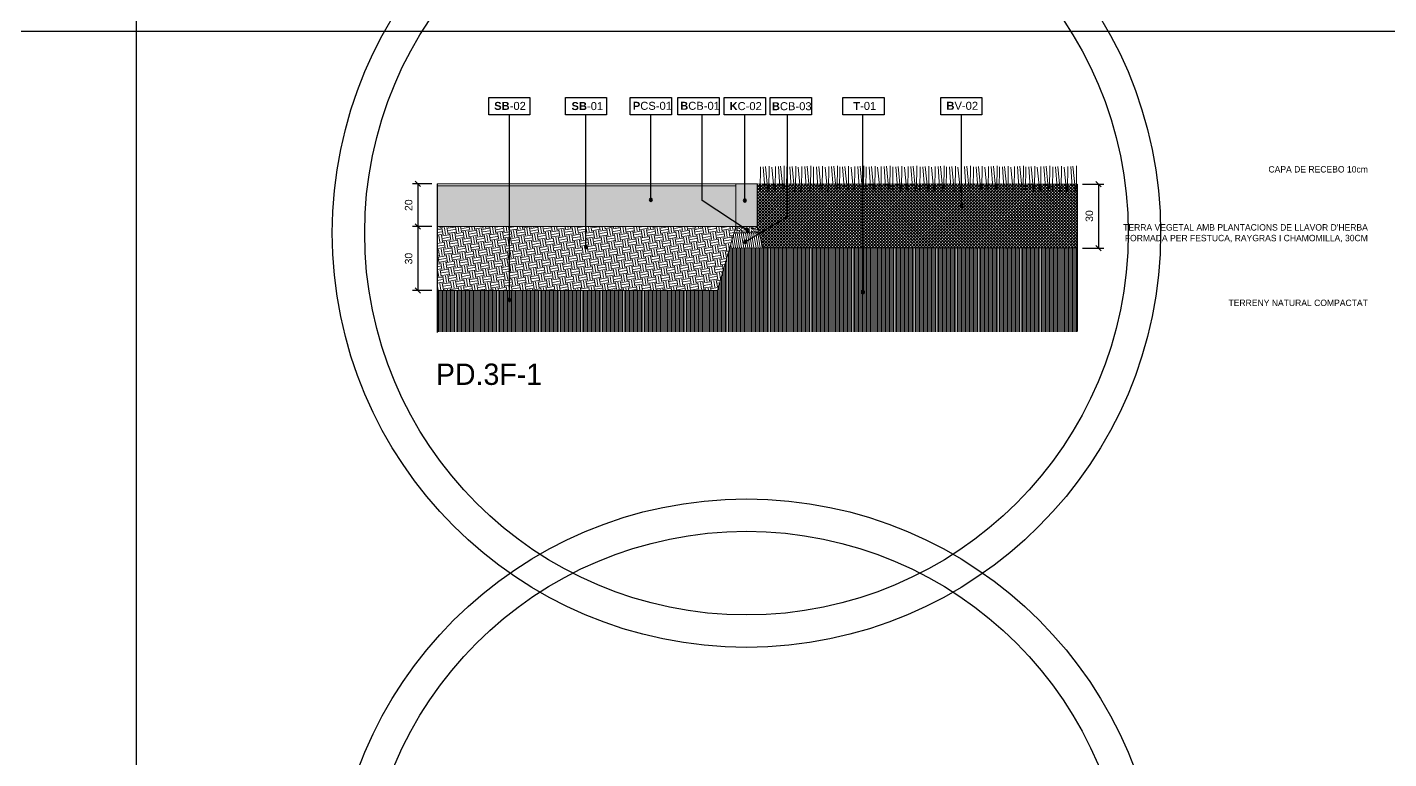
# Model space of a CAD drawing. Header units: metres. Extents: x -325 to 301, y -147 to 149.
# Drawn here: x 41.72 to 48.1, y 70.05 to 73.48 of the extents above; entities that cross this region are included whole.
import ezdxf

# ---------------------------------------------------------------- set-up
doc = ezdxf.new("R2010")
doc.units = ezdxf.units.M
doc.layers.get('Defpoints').update_dxf_attribs({"lineweight": 13})
for name, color, linetype, plot in [('-aux', 50, 'Continuous', False), ('-AUX-QAD', 5, 'Continuous', False), ('-AUX_MON', 3, 'Continuous', False)]:
    doc.layers.add(name, color=color, linetype=linetype, plot=plot)
doc.layers.add('0-TX-1_25', color=7, linetype='Continuous', true_color=0x3f4f7f)
doc.layers.add('3-TR-paviment fort', color=7, linetype='Continuous', true_color=0xd1d1d1)
doc.layers.add('03-TR-Paviment_04_Dry Meadow', color=7, linetype='Continuous', lineweight=5, true_color=0xd8dd88)
doc.layers.add('3-TR tot_u', color=7, linetype='Continuous', lineweight=5, true_color=0x787878)
for name, color, linetype, lineweight in [('1-CM', 7, 'Continuous', 0), ('3-TR Formigó', 252, 'Continuous', 0), ('3-TR Seleccionat', 44, 'Continuous', 0), ('3-TR Tot-u', 37, 'Continuous', 0)]:
    doc.layers.add(name, color=color, linetype=linetype, lineweight=lineweight)
for name, color, linetype in [('1-SECCIÓ', 1, 'Continuous'), ('A-KEYPLAN_HATCH', 7, 'Continuous'), ('A_TEXT_2', 7, 'Continuous'), ('EIT_3 TR terra vegetal', 45, 'Continuous')]:
    doc.layers.add(name, color=color, linetype=linetype)
doc.styles.add('cotes100', font='TT0586M.TTF', dxfattribs={"width": 0.8})
doc.styles.get("Standard").update_dxf_attribs({"font": 'arial.ttf'})
doc.styles.add('x-llegenda materials$0$ENGRAVERS', font='TT0586M.TTF')
doc.dimstyles.new('ISO-25', dxfattribs={"dimtxt": 0.1, "dimasz": 0.1, "dimexe": 0.1, "dimexo": 0.1, "dimgap": 0.1, "dimtad": 1, "dimdec": 0, "dimlfac": 100, "dimzin": 9, "dimtxsty": 'Standard', "dimblk": 'OBLIQUE', "dimcen": 0.1, "dimadec": 0, "dimazin": 0, "dimtfac": 1, "dimtdec": 0, "dimtmove": 0, "dimatfit": 3, "dimldrblk": 'OBLIQUE', "dimfxl": 1, "dimarcsym": 0})

# ---------------------------------------------------------------- blocks, each defined once
blk = doc.blocks.new('POINT')
at = {"layer": '0-TX-1_25'}
h = blk.add_hatch(dxfattribs=at)
h.set_pattern_fill('ANGLE', color=256)
h.set_pattern_definition([(0, (-83.747, -12.726), (0, 6.985), [5.08, -1.905]), (90, (-83.747, -12.726), (-6.985, 4e-16), [5.08, -1.905])])
edge = h.paths.add_edge_path()
edge.add_arc((0, 0), 0.0075, 0, 360)
h = blk.add_hatch(color=256, dxfattribs=at)
h.dxf.hatch_style = 1
edge = h.paths.add_edge_path()
edge.add_arc((0, 0), 0.0075, 0, 360)
blk.add_circle((0, 0), 0.0075, dxfattribs=at)
blk = doc.blocks.new('hatch keyplan 2')
at = {"layer": 'A-KEYPLAN_HATCH'}
blk.add_lwpolyline([(0, 0.00548), (0.01287, 0.00548), (0.01287, 0), (0, 0)], close=True, dxfattribs=at)
blk = doc.blocks.new('hatch keyplan')
at = {"layer": 'A-KEYPLAN_HATCH'}
blk.add_blockref('hatch keyplan 2', (1.43058, 0.85215), dxfattribs=at)
blk = doc.blocks.new('B-CB03')
at = {"layer": 'A-KEYPLAN_HATCH'}
blk.add_blockref('hatch keyplan', (-1.43058, -0.85215), dxfattribs=at)
at = {"layer": 'A_TEXT_2', "insert": (-0.0008, 0.00398), "char_height": 0.0025, "attachment_point": 1}
blk.add_mtext_dynamic_manual_height_columns('\\pi0.00128;{\\fArial|b1|i0|c0|p34;B}CB-03', width=0.0145619, gutter_width=0.015, heights=[0], dxfattribs=at)
blk = doc.blocks.new('B-CB01')
at = {"layer": 'A-KEYPLAN_HATCH'}
blk.add_blockref('hatch keyplan', (-1.43058, -0.85215), dxfattribs=at)
at = {"layer": 'A_TEXT_2', "insert": (-0.0008, 0.00411), "char_height": 0.0025, "attachment_point": 1}
blk.add_mtext_dynamic_manual_height_columns('\\pi0.00152;{\\fArial|b1|i0|c0|p34;B}CB-01', width=0.0145619, gutter_width=0.015, heights=[0], dxfattribs=at)
blk = doc.blocks.new('K01B')
at = {"layer": 'A-KEYPLAN_HATCH'}
blk.add_blockref('hatch keyplan', (-1.43058, -0.85215), dxfattribs=at)
at = {"layer": 'A_TEXT_2', "insert": (-0.0008, 0.00402), "char_height": 0.0025, "attachment_point": 1}
blk.add_mtext_dynamic_manual_height_columns('\\pi0.00246;{\\fArial|b1|i0|c0|p34;K}C-02', width=0.0145619, gutter_width=0.015, heights=[0], dxfattribs=at)
blk = doc.blocks.new('SB-01')
at = {"layer": 'A-KEYPLAN_HATCH'}
blk.add_blockref('hatch keyplan', (-1.43058, -0.85215), dxfattribs=at)
at = {"layer": 'A_TEXT_2', "insert": (-0.0008, 0.00403), "char_height": 0.0025, "attachment_point": 1}
blk.add_mtext_dynamic_manual_height_columns('\\pi0.00271;{\\fArial|b1|i0|c0|p34;SB}-01', width=0.0145619, gutter_width=0.015, heights=[0], dxfattribs=at)
blk = doc.blocks.new('SB-02')
at = {"layer": 'A-KEYPLAN_HATCH'}
blk.add_blockref('hatch keyplan', (-1.43058, -0.85215), dxfattribs=at)
at = {"layer": 'A_TEXT_2', "insert": (-0.0008, 0.00408), "char_height": 0.0025, "attachment_point": 1}
blk.add_mtext_dynamic_manual_height_columns('\\pi0.00249;{\\fArial|b1|i0|c0|p34;SB}-02', width=0.0145619, gutter_width=0.015, heights=[0], dxfattribs=at)
blk = doc.blocks.new('T-01')
at = {"layer": 'A-KEYPLAN_HATCH'}
blk.add_blockref('hatch keyplan', (-1.43058, -0.85215), dxfattribs=at)
at = {"layer": 'A_TEXT_2', "insert": (-0.0008, 0.00408), "char_height": 0.0025, "attachment_point": 1}
blk.add_mtext_dynamic_manual_height_columns('\\pi0.00405;{\\fArial|b1|i0|c0|p34;T}-01', width=0.0145619, gutter_width=0.015, heights=[0], dxfattribs=at)
blk = doc.blocks.new('B-V02')
at = {"layer": 'A-KEYPLAN_HATCH'}
blk.add_blockref('hatch keyplan', (-1.43058, -0.85215), dxfattribs=at)
at = {"layer": 'A_TEXT_2', "insert": (-0.0008, 0.00412), "char_height": 0.0025, "attachment_point": 1}
blk.add_mtext_dynamic_manual_height_columns('\\pi0.00255;{\\fArial|b1|i0|c0|p34;B}V-02', width=0.0145619, gutter_width=0.015, heights=[0], dxfattribs=at)
blk = doc.blocks.new('_Oblique')
at = {"color": 0, "lineweight": -2}
blk.add_line((-0.5, -0.5), (0.5, 0.5), dxfattribs=at)
blk = doc.blocks.new('*D620')
at = {"layer": '0-TX-1_25', "color": 0, "lineweight": -2, "transparency": 16777216}
for p, q in [((43.6183, 72.5416), (43.5281, 72.5416)), ((43.5531, 72.5416), (43.5531, 72.2416)), ((43.6183, 72.2416), (43.5281, 72.2416))]:
    blk.add_line(p, q, dxfattribs=at)
at = {"layer": 'Defpoints', "color": 0, "transparency": 16777216}
for p in [(43.6433, 72.5416), (43.5531, 72.2416), (43.6433, 72.2416)]:
    blk.add_point(p, dxfattribs=at)
at = {"layer": '0-TX-1_25', "color": 0, "lineweight": -2, "transparency": 16777216, "xscale": 0.025, "yscale": 0.025, "zscale": 0.025}
for p, rotation in [((43.5531, 72.5416), 90), ((43.5531, 72.2416), 270)]:
    blk.add_blockref('_Oblique', p, dxfattribs=dict(at, rotation=rotation))
at = {"layer": '0-TX-1_25', "color": 0, "transparency": 16777216, "insert": (43.5102, 72.3916), "char_height": 0.035, "attachment_point": 5, "rotation": 90}
blk.add_mtext('30', dxfattribs=at)
blk = doc.blocks.new('*D621')
at = {"layer": '0-TX-1_25', "color": 0, "lineweight": -2, "transparency": 16777216}
for p, q in [((46.6683, 72.7408), (46.7682, 72.7408)), ((46.7432, 72.7408), (46.7432, 72.4408)), ((46.6683, 72.4408), (46.7682, 72.4408))]:
    blk.add_line(p, q, dxfattribs=at)
at = {"layer": 'Defpoints', "color": 0, "transparency": 16777216}
for p in [(46.6433, 72.7408), (46.6433, 72.4408), (46.7432, 72.4408)]:
    blk.add_point(p, dxfattribs=at)
at = {"layer": '0-TX-1_25', "color": 0, "lineweight": -2, "transparency": 16777216, "xscale": 0.025, "yscale": 0.025, "zscale": 0.025}
for p, rotation in [((46.7432, 72.7408), 90), ((46.7432, 72.4408), 270)]:
    blk.add_blockref('_Oblique', p, dxfattribs=dict(at, rotation=rotation))
at = {"layer": '0-TX-1_25', "color": 0, "transparency": 16777216, "insert": (46.7003, 72.5908), "char_height": 0.035, "attachment_point": 5, "rotation": 90}
blk.add_mtext('30', dxfattribs=at)
blk = doc.blocks.new('*D955')
at = {"layer": '0-TX-1_25', "color": 0, "lineweight": -2, "transparency": 16777216}
for p, q in [((43.6183, 72.7416), (43.5281, 72.7416)), ((43.5531, 72.7416), (43.5531, 72.5416)), ((43.6183, 72.5416), (43.5281, 72.5416))]:
    blk.add_line(p, q, dxfattribs=at)
at = {"layer": 'Defpoints', "color": 0, "transparency": 16777216}
for p in [(43.6433, 72.7416), (43.5531, 72.5416), (43.6433, 72.5416)]:
    blk.add_point(p, dxfattribs=at)
at = {"layer": '0-TX-1_25', "color": 0, "lineweight": -2, "transparency": 16777216, "xscale": 0.025, "yscale": 0.025, "zscale": 0.025}
for p, rotation in [((43.5531, 72.7416), 90), ((43.5531, 72.5416), 270)]:
    blk.add_blockref('_Oblique', p, dxfattribs=dict(at, rotation=rotation))
at = {"layer": '0-TX-1_25', "color": 0, "transparency": 16777216, "insert": (43.5103, 72.6416), "char_height": 0.035, "attachment_point": 5, "rotation": 90}
blk.add_mtext('20', dxfattribs=at)
blk = doc.blocks.new('PCS01')
at = {"layer": 'A-KEYPLAN_HATCH'}
blk.add_blockref('hatch keyplan', (-1.42958, -0.85215), dxfattribs=at)
at = {"layer": 'A_TEXT_2', "insert": (0.0002, 0.00411), "char_height": 0.0025, "attachment_point": 1}
blk.add_mtext_dynamic_manual_height_columns('\\pi0.00161;{\\fArial|b1|i0|c0|p34;P}CS-01', width=0.0145619, gutter_width=0.015, heights=[0], dxfattribs=at)

msp = doc.modelspace()

# ---------------------------------------------------------------- hatches: boundary and pattern name
at = {"layer": '3-TR Formigó'}
h = msp.add_hatch(dxfattribs=at)
h.set_pattern_fill('ANSI31', color=256, scale=0.003, angle=234.175244, style=0)
h.paths.add_polyline_path([(45.0347, 72.5116), (45.1519, 72.5116), (45.172, 72.4416), (45.0145, 72.4417)])
at = {"layer": '3-TR Seleccionat'}
h = msp.add_hatch(dxfattribs=at)
h.set_pattern_fill('ANSI31', color=256, scale=0.002, angle=45, style=0)
h.set_pattern_definition([(90, (45.840322, 77.5249455), (-0.00635, 1e-18), [])])
h.paths.add_polyline_path([(43.6433, 72.2416), (43.6433, 72.0493), (46.6433, 72.0493), (46.6433, 72.4408), (45.0145, 72.4417), (44.957, 72.2416)])
at = {"layer": '3-TR Tot-u'}
h = msp.add_hatch(dxfattribs=at)
h.set_pattern_fill('EARTH', color=256, scale=0.005, angle=-80.82476, style=0)
h.paths.add_polyline_path([(45.0433, 72.5416), (44.957, 72.2416), (43.6433, 72.2416), (43.6433, 72.5416)])
at = {"layer": '3-TR tot_u'}
h = msp.add_hatch(dxfattribs=at)
h.set_pattern_fill('AR-CONC', color=256, scale=0.0002, angle=90.26641)
h.set_pattern_definition([(140.266414, (10.336782, 1.30538), (0.003018359, 0.036451363), [0.00381, -0.04191]), (85.266414, (10.33678, 1.30538), (-0.038178181, -0.007226283), [0.003048, -0.033528117]), (190.71786, (10.337033, 1.30842), (-0.035159821, 0.02922508), [0.003238002, -0.035618049]), (136.450614, (10.32662, 1.305334), (0.008156283, 0.05425432), [0.005715, -0.062865]), (186.90197, (10.3273, 1.309855), (-0.049705466, 0.047250218), [0.004857005, -0.05342712]), (81.450565, (10.32662, 1.305334), (-0.049705466, 0.047250218), [0.004571993, -0.050291946]), (111.266414, (10.329138, 1.310426), (0.020311824, 0.030417653), [0.00381, -0.04191]), (56.266414, (10.329138, 1.310426), (-0.036894668, 0.012188985), [0.003048, -0.033528]), (161.71786, (10.33083, 1.31296), (-0.016582845, 0.042606638), [0.003238002, -0.035617988]), (127.766414, (10.336782, 1.305381), (-0.0169136972, 0.0005390813), [0, -0.0331216, 0, -0.034036, 0, -0.033655]), (97.766414, (10.336782, 1.305381), (-0.020098038, 0.0132706243), [0, -0.0194056, 0, -0.0323596, 0, -0.012827]), (57.766414, (10.336834, 1.294053), (0.0010196429, 0.0271231534), [0, -0.0127, 0, -0.039624, 0, -0.052578]), (47.766414, (10.336858, 1.288973), (-0.005222997, 0.0296018704), [0, -0.01651, 0, -0.0263144, 0, -0.037338])])
h.paths.add_polyline_path([(43.6433, 72.7316), (45.0446, 72.7316), (45.0405, 72.5416), (43.6418, 72.5416)])
h = msp.add_hatch(dxfattribs=at)
h.set_pattern_fill('AR-CONC', color=256, scale=9e-05, angle=89.12014)
h.set_pattern_definition([(139.120136, (-38.837221, 51.392965), (0.0016861337, 0.0163726586), [0.0017145, -0.0188595]), (84.120136, (-38.837221, 51.392965), (-0.0172417962, -0.002907487), [0.0013716, -0.0150876526]), (189.57158, (-38.83708, 51.39433), (-0.0155556617, 0.0134651714), [0.0014571008, -0.016028122]), (135.304336, (-38.841793, 51.393035), (0.0041580035, 0.024336133), [0.00257175, -0.02828925]), (185.755694, (-38.841446, 51.395063), (-0.021937625, 0.021705804), [0.002185652, -0.024042205]), (80.304287, (-38.841793, 51.393035), (-0.021937625, 0.021705804), [0.002057397, -0.022631376]), (110.120136, (-38.840615, 51.395303), (0.0094123187, 0.0135023525), [0.0017145, -0.0188595]), (55.120136, (-38.840615, 51.395303), (-0.01648955, 0.0058160805), [0.0013716, -0.0150876]), (160.57158, (-38.83983, 51.396429), (-0.0070772314, 0.019318433), [0.0014571008, -0.0160280944]), (126.620136, (-38.837221, 51.392965), (-0.00760478767, 0.00039479935), [0, -0.01490472, 0, -0.0153162, 0, -0.01514475]), (96.620136, (-38.837221, 51.392965), (-0.0089228417, 0.0061515134), [0, -0.00873252, 0, -0.01456182, 0, -0.00577215]), (56.620136, (-38.8372996, 51.387868), (0.0007029168, 0.0121937974), [0, -0.005715, 0, -0.0178308, 0, -0.0236601]), (46.620136, (-38.837335, 51.385582), (-0.002083395, 0.0133651946), [0, -0.0074295, 0, -0.01184148, 0, -0.0168021])])
h.paths.add_polyline_path([(45.0347, 72.5116), (45.0433, 72.5416), (45.1433, 72.5416), (45.1519, 72.5116)])
at = {"layer": '3-TR-paviment fort'}
msp.add_hatch(color=256, dxfattribs=at).paths.add_polyline_path([(45.0433, 72.7416), (45.1433, 72.7416), (45.1433, 72.5416), (45.0433, 72.5416)])
at = {"layer": 'EIT_3 TR terra vegetal'}
h = msp.add_hatch(dxfattribs=at)
h.set_pattern_fill('_USER', color=256, scale=0.01, angle=45, style=0, double=1, pattern_type=0)
h.set_pattern_definition([(45, (419506.654953, 4594392.769917), (-0.007071067811865, 0.007071067811865), []), (135, (419506.654953, 4594392.769917), (-0.007071067811865, -0.007071067811865), [])])
h.paths.add_polyline_path([(46.6433, 72.4408), (46.6433, 72.7408), (45.1433, 72.7416), (45.1433, 72.5434), (45.172, 72.4416)])

# ---------------------------------------------------------------- linework, layer by layer
at = {"layer": '-aux'}
for points in [[(42.2345, 3.4567), (42.2345, 133.4567)], [(12.2345, 73.4567), (142.2345, 73.4567)]]:
    msp.add_lwpolyline(points, dxfattribs=at)
at = {"layer": '-AUX-QAD'}
for radius in [1.9408, 1.7892]:
    msp.add_circle((45.0933, 72.5116), radius, dxfattribs=at)
at = {"layer": '-AUX_MON'}
for radius in [1.9408, 1.7892]:
    msp.add_circle((45.0933, 69.3251), radius, dxfattribs=at)
at = {"layer": '0-TX-1_25'}
for points in [[(43.9821, 72.1987), (43.9821, 73.0642)], [(44.3412, 72.4443), (44.3412, 73.0642)], [(44.6451, 72.6668), (44.6451, 73.0642)], [(45.0965, 72.5243), (44.8852, 72.6636), (44.8852, 73.0642)], [(45.0856, 72.6636), (45.0856, 73.0642)], [(45.0874, 72.4699), (45.286, 72.5891), (45.286, 73.0642)], [(45.6394, 72.2345), (45.6394, 73.0642)], [(46.1007, 72.6389), (46.1007, 73.0642)]]:
    msp.add_lwpolyline(points, dxfattribs=at)
at = {"layer": '03-TR-Paviment_04_Dry Meadow'}
for p, q in [((45.1586, 72.8207), (45.1573, 72.7128)), ((45.1723, 72.8208), (45.1791, 72.7241)), ((45.183, 72.8224), (45.1942, 72.7078)), ((45.2001, 72.8243), (45.1988, 72.7164)), ((45.2121, 72.8204), (45.2233, 72.7057)), ((45.2292, 72.8223), (45.2279, 72.7143)), ((45.2428, 72.8224), (45.2497, 72.7257)), ((45.2536, 72.824), (45.2648, 72.7093)), ((45.2707, 72.8259), (45.2694, 72.718)), ((45.2826, 72.8207), (45.2813, 72.7128)), ((45.2963, 72.8208), (45.3031, 72.7241)), ((45.307, 72.8224), (45.3182, 72.7078)), ((45.3241, 72.8243), (45.3228, 72.7164)), ((45.336, 72.8204), (45.3473, 72.7057)), ((45.3532, 72.8223), (45.3519, 72.7143)), ((45.3668, 72.8224), (45.3737, 72.7257)), ((45.3776, 72.824), (45.3888, 72.7093)), ((45.3947, 72.8259), (45.3934, 72.718)), ((45.4081, 72.8207), (45.4068, 72.7128)), ((45.4217, 72.8208), (45.4286, 72.7241)), ((45.4325, 72.8224), (45.4437, 72.7078)), ((45.4496, 72.8243), (45.4483, 72.7164)), ((45.4615, 72.8204), (45.4728, 72.7057)), ((45.4787, 72.8223), (45.4774, 72.7143)), ((45.4923, 72.8224), (45.4992, 72.7257)), ((45.5031, 72.824), (45.5143, 72.7093)), ((45.5202, 72.8259), (45.5189, 72.718)), ((45.5306, 72.8207), (45.5293, 72.7128)), ((45.5442, 72.8208), (45.5511, 72.7241)), ((45.555, 72.8224), (45.5662, 72.7078)), ((45.5721, 72.8243), (45.5708, 72.7164)), ((45.584, 72.8204), (45.5953, 72.7057)), ((45.6012, 72.8223), (45.5999, 72.7143)), ((45.6148, 72.8224), (45.6217, 72.7257)), ((45.6256, 72.824), (45.6368, 72.7093)), ((45.6427, 72.8259), (45.6414, 72.718)), ((45.6546, 72.8207), (45.6533, 72.7128)), ((45.6682, 72.8208), (45.6751, 72.7241)), ((45.679, 72.8224), (45.6902, 72.7078)), ((45.6961, 72.8243), (45.6948, 72.7164)), ((45.708, 72.8204), (45.7193, 72.7057)), ((45.7252, 72.8223), (45.7239, 72.7143)), ((45.7388, 72.8224), (45.7457, 72.7257)), ((45.7495, 72.824), (45.7608, 72.7093)), ((45.7667, 72.8259), (45.7654, 72.718)), ((45.7801, 72.8207), (45.7788, 72.7128)), ((45.7937, 72.8208), (45.8006, 72.7241)), ((45.8045, 72.8224), (45.8157, 72.7078)), ((45.8216, 72.8243), (45.8203, 72.7164)), ((45.8335, 72.8204), (45.8448, 72.7057)), ((45.8507, 72.8223), (45.8494, 72.7143)), ((45.8643, 72.8224), (45.8712, 72.7257)), ((45.875, 72.824), (45.8863, 72.7093)), ((45.8922, 72.8259), (45.8909, 72.718)), ((45.9071, 72.8207), (45.9058, 72.7128)), ((45.9207, 72.8208), (45.9276, 72.7241)), ((45.9314, 72.8224), (45.9427, 72.7078)), ((45.9486, 72.8243), (45.9473, 72.7164)), ((45.9605, 72.8204), (45.9717, 72.7057)), ((45.9777, 72.8223), (45.9764, 72.7143)), ((45.9913, 72.8224), (45.9981, 72.7257)), ((46.002, 72.824), (46.0133, 72.7093)), ((46.0192, 72.8259), (46.0179, 72.718)), ((46.0311, 72.8207), (46.0298, 72.7128)), ((46.0447, 72.8208), (46.0516, 72.7241)), ((46.0554, 72.8224), (46.0667, 72.7078)), ((46.0726, 72.8243), (46.0713, 72.7164)), ((46.0845, 72.8204), (46.0957, 72.7057)), ((46.1017, 72.8223), (46.1004, 72.7143)), ((46.1153, 72.8224), (46.1221, 72.7257)), ((46.126, 72.824), (46.1373, 72.7093)), ((46.1432, 72.8259), (46.1419, 72.718)), ((46.1566, 72.8207), (46.1553, 72.7128)), ((46.1702, 72.8208), (46.177, 72.7241)), ((46.1809, 72.8224), (46.1922, 72.7078)), ((46.1981, 72.8243), (46.1968, 72.7164)), ((46.21, 72.8204), (46.2212, 72.7057)), ((46.2272, 72.8223), (46.2258, 72.7143)), ((46.2408, 72.8224), (46.2476, 72.7257)), ((46.2515, 72.824), (46.2627, 72.7093)), ((46.2687, 72.8259), (46.2674, 72.718)), ((46.2791, 72.8207), (46.2778, 72.7128)), ((46.2927, 72.8208), (46.2995, 72.7241)), ((46.3034, 72.8224), (46.3147, 72.7078)), ((46.3206, 72.8243), (46.3193, 72.7164)), ((46.3325, 72.8204), (46.3437, 72.7057)), ((46.3497, 72.8223), (46.3483, 72.7143)), ((46.3633, 72.8224), (46.3701, 72.7257)), ((46.374, 72.824), (46.3852, 72.7093)), ((46.3912, 72.8259), (46.3899, 72.718)), ((46.4031, 72.8207), (46.4018, 72.7128)), ((46.4167, 72.8208), (46.4235, 72.7241)), ((46.4274, 72.8224), (46.4387, 72.7078)), ((46.4446, 72.8243), (46.4433, 72.7164)), ((46.4565, 72.8204), (46.4677, 72.7057)), ((46.4737, 72.8223), (46.4723, 72.7143)), ((46.4873, 72.8224), (46.4941, 72.7257)), ((46.498, 72.824), (46.5092, 72.7093)), ((46.5152, 72.8259), (46.5139, 72.718)), ((46.5286, 72.8207), (46.5272, 72.7128)), ((46.5422, 72.8208), (46.549, 72.7241)), ((46.5529, 72.8224), (46.5642, 72.7078)), ((46.5701, 72.8243), (46.5688, 72.7164)), ((46.582, 72.8204), (46.5932, 72.7057)), ((46.5991, 72.8223), (46.5978, 72.7143)), ((46.6128, 72.8224), (46.6196, 72.7257)), ((46.6235, 72.824), (46.6347, 72.7093)), ((46.6407, 72.8259), (46.6393, 72.718))]:
    msp.add_line(p, q, dxfattribs=at)
at = {"layer": '1-CM'}
for p, q in [((43.6433, 72.7416), (45.1433, 72.7416)), ((43.6433, 72.7416), (45.0433, 72.7416)), ((43.6433, 72.7316), (45.0433, 72.7316)), ((43.6433, 72.5416), (45.0433, 72.5416)), ((44.957, 72.2416), (45.0433, 72.5416)), ((45.0433, 72.5416), (45.1433, 72.5416)), ((45.1433, 72.5416), (45.172, 72.4416)), ((43.6433, 72.2416), (44.957, 72.2416))]:
    msp.add_line(p, q, dxfattribs=at)
msp.add_lwpolyline([(45.1433, 72.5416), (45.0433, 72.5416), (45.0433, 72.7416), (45.1433, 72.7416)], close=True, dxfattribs=at)
for points in [[(45.1433, 72.7416), (46.6433, 72.7408)], [(45.0347, 72.5116), (45.1519, 72.5116)], [(45.0145, 72.4417), (46.6433, 72.4408)]]:
    msp.add_lwpolyline(points, dxfattribs=at)
at = {"layer": '1-SECCIÓ'}
for p, q in [((43.6433, 72.7416), (43.6433, 72.0452)), ((46.6433, 72.7408), (46.6433, 72.05))]:
    msp.add_line(p, q, dxfattribs=at)

# ---------------------------------------------------------------- block references
at = {"color": 244, "true_color": 0x991b1e, "xscale": 14.99999999999007, "yscale": 14.99999999999007, "zscale": 14.99999999999007}
msp.add_blockref('K01B', (44.989, 73.0642), dxfattribs=at)
at = {"layer": '0-TX-1_25', "xscale": 15, "yscale": 15, "zscale": 15}
for name, p in [('SB-02', (43.8856, 73.0642)), ('SB-01', (44.2446, 73.0642)), ('B-CB01', (44.7718, 73.0642)), ('B-CB03', (45.2052, 73.0642)), ('T-01', (45.5451, 73.0642)), ('B-V02', (46.0041, 73.0642))]:
    msp.add_blockref(name, p, dxfattribs=at)
at = {"layer": '0-TX-1_25', "xscale": -1}
for p in [(44.6451, 72.6668), (45.0856, 72.6636), (46.1007, 72.6389), (45.0965, 72.5243), (44.3412, 72.4443), (45.0874, 72.4699), (45.6394, 72.2345), (43.9821, 72.1987)]:
    msp.add_blockref('POINT', p, dxfattribs=at)
at = {"layer": 'A-KEYPLAN_HATCH', "xscale": 14.99999999999007, "yscale": 14.99999999999007, "zscale": 14.99999999999007}
msp.add_blockref('PCS01', (44.5335, 73.0642), dxfattribs=at)

# ---------------------------------------------------------------- texts
at = {"layer": '-aux', "char_height": 0.03, "width": 1.172313, "attachment_point": 9, "rotation": 0, "style": 'cotes100'}
for s, insert in [('{\\W1;CAPA DE RECEBO 10cm}', (48.0056, 72.7943)), ("{\\W1;TERRA VEGETAL AMB PLANTACIONS DE LLAVOR D'HERBA FORMADA PER FESTUCA, RAYGRAS I CHAMOMILLA, 30CM }", (48.0056, 72.4672)), ('{\\W1;TERRENY NATURAL COMPACTAT}', (48.0056, 72.1689))]:
    msp.add_mtext(s, dxfattribs=dict(at, insert=insert))
at = {"layer": '-aux', "insert": (43.6379, 71.9), "char_height": 0.1, "width": 19.210099, "attachment_point": 1, "style": 'x-llegenda materials$0$ENGRAVERS'}
msp.add_mtext('PD.3F-1', dxfattribs=at)

# ---------------------------------------------------------------- dimensions: what is measured, and where the dimension line sits
at = {"layer": '0-TX-1_25'}
for base, p1, p2, picture, middle in [((43.5531, 72.5416), (43.6433, 72.7416), (43.6433, 72.5416), '*D955', (43.5103, 72.6416)), ((46.7432, 72.4408), (46.6433, 72.7408), (46.6433, 72.4408), '*D621', (46.7003, 72.5908)), ((43.5531, 72.2416), (43.6433, 72.5416), (43.6433, 72.2416), '*D620', (43.5102, 72.3916))]:
    dim = msp.add_linear_dim(base=base, p1=p1, p2=p2, angle=90, dimstyle='ISO-25', override={"dimtxt": 0.035, "dimasz": 0.025, "dimexe": 0.025, "dimexo": 0.025, "dimgap": 0.025, "dimblk1": 'Oblique', "dimblk2": 'Oblique', "dimsah": 1, "dimfxl": 0.1, "dimfxlon": 1, "dimarcsym": 1}, dxfattribs=at)
    dim.commit()
    dim.dimension.update_dxf_attribs({"geometry": picture, "text_midpoint": middle})

doc.saveas('drawing.dxf')
